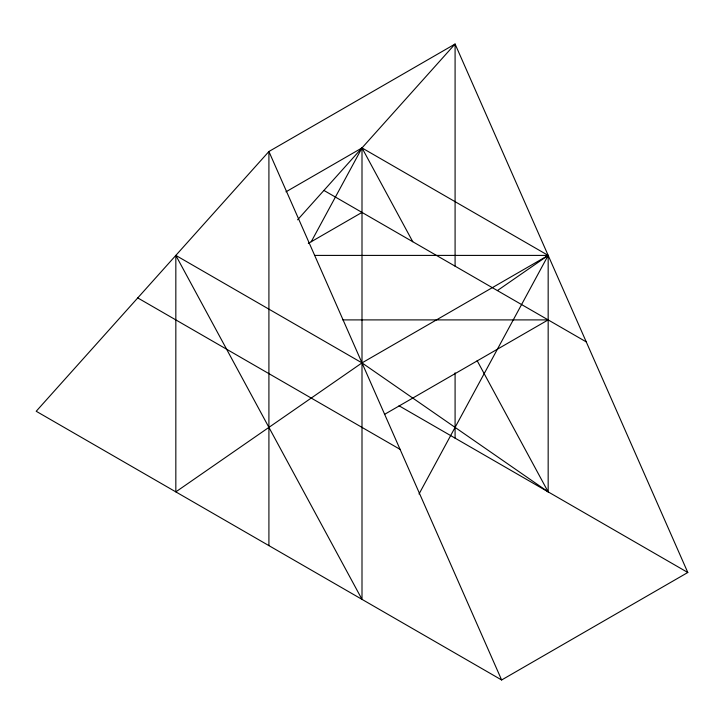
<?xml version="1.0" encoding="UTF-8"?>
<svg xmlns="http://www.w3.org/2000/svg" width="724" height="724" viewBox="0 0 724 724"><rect width="100%" height="100%" fill="white"/><g stroke="black" fill="none" stroke-linecap="round" stroke-linejoin="round"><path stroke-width="1.09" d="M311.229 241.735L362 147.922L548.168 255.409L548.168 491.877L362 362.896L175.832 255.409L175.832 491.877L362 362.896L548.168 255.409L419.033 493.994M297.591 219.815L455.088 44.019L687.8 572.494L501.632 679.981L36.2 411.268L268.912 151.506L455.088 44.019L455.088 266.161M497.397 290.586L548.168 255.409L314.614 255.409M285.971 191.824L362 147.922L412.771 241.735M308.306 243.418L362 212.413M384.462 414.418L548.168 319.899L342.823 319.899M323.918 190.43L586.25 341.891M399.042 405.784L687.8 572.494M137.75 297.917L400.082 449.369M477.143 360.661L548.168 491.877M175.832 255.409L362 599.363L362 147.922M501.632 679.981L268.912 151.506L268.912 545.625M455.088 372.824L455.088 438.138"/></g></svg>
